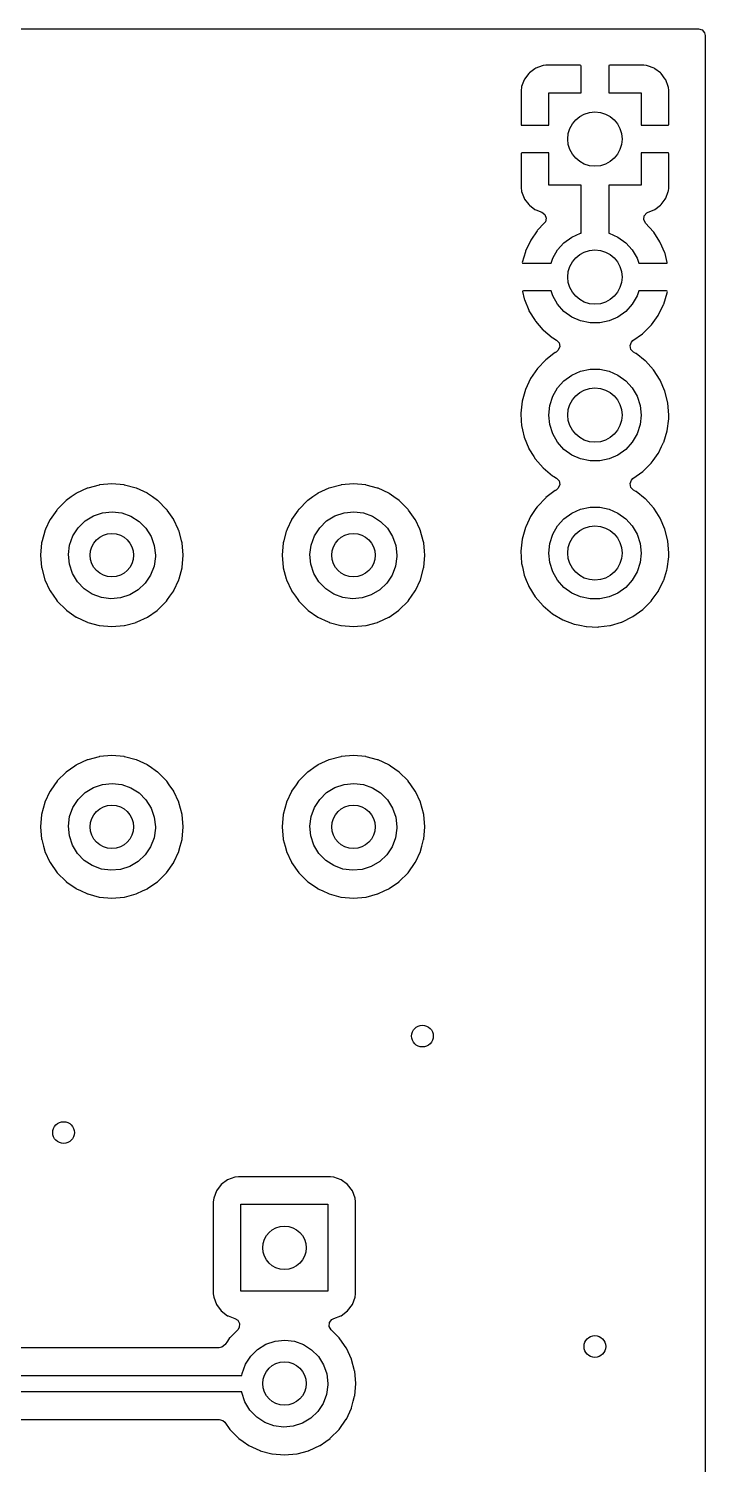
# Model space of a CAD drawing. Extents: x 120.5 to 177.9, y -124 to -74.2.
# Drawn here: x 165.47 to 177.93, y -100.59 to -74.17 of the extents above; entities that cross this region are included whole.
import ezdxf

# ---------------------------------------------------------------- set-up
doc = ezdxf.new("R2010")
doc.units = 0
doc.layers.add('BLACK', color=7, linetype='CONTINUOUS')

msp = doc.modelspace()

# ---------------------------------------------------------------- linework, layer by layer
at = {"layer": 'BLACK', "linetype": 'CONTINUOUS'}
for p, q in [((120.649, -74.1685), (177.8, -74.1685)), ((177.8, -74.1685), (177.869, -74.1885)), ((177.869, -74.1885), (177.915, -74.2422)), ((177.915, -74.2422), (177.927, -74.2945)), ((177.927, -74.2945), (177.927, -123.825)), ((174.677, -74.9943), (174.6, -75.0964)), ((174.689, -74.9817), (174.677, -74.9943)), ((174.791, -74.9052), (174.689, -74.9817)), ((174.807, -74.8967), (174.791, -74.9052)), ((174.927, -74.8515), (174.807, -74.8967)), ((174.943, -74.8479), (174.927, -74.8515)), ((174.994, -74.8424), (174.943, -74.8479)), ((175, -74.842), (174.994, -74.8424)), ((175.627, -74.842), (175, -74.842)), ((175.635, -74.8437), (175.627, -74.842)), ((175.637, -74.8449), (175.635, -74.8437)), ((175.641, -74.8601), (175.637, -74.8449)), ((175.641, -75.35), (175.641, -74.8601)), ((176.151, -74.8479), (176.149, -74.8555)), ((176.149, -74.8555), (176.149, -75.35)), ((176.152, -74.8465), (176.151, -74.8479)), ((176.167, -74.842), (176.152, -74.8465)), ((176.79, -74.842), (176.167, -74.842)), ((176.796, -74.8424), (176.79, -74.842)), ((176.847, -74.8479), (176.796, -74.8424)), ((176.863, -74.8515), (176.847, -74.8479)), ((176.983, -74.8967), (176.863, -74.8515)), ((176.999, -74.9052), (176.983, -74.8967)), ((177.101, -74.9817), (176.999, -74.9052)), ((177.113, -74.9943), (177.101, -74.9817)), ((177.19, -75.0964), (177.113, -74.9943)), ((174.543, -75.2476), (174.537, -75.2985)), ((174.537, -75.2985), (174.537, -75.3053)), ((174.537, -75.3053), (174.537, -75.9279)), ((174.547, -75.2324), (174.543, -75.2476)), ((174.592, -75.1119), (174.547, -75.2324)), ((174.6, -75.0964), (174.592, -75.1119)), ((177.198, -75.1119), (177.19, -75.0964)), ((177.243, -75.2324), (177.198, -75.1119)), ((177.247, -75.2476), (177.243, -75.2324)), ((177.253, -75.2985), (177.247, -75.2476)), ((177.253, -75.3053), (177.253, -75.2985)), ((177.253, -75.9325), (177.253, -75.3053)), ((175.045, -75.946), (175.045, -75.35)), ((175.045, -75.35), (175.641, -75.35)), ((176.149, -75.35), (176.745, -75.35)), ((176.745, -75.35), (176.745, -75.946)), ((174.537, -75.9279), (174.541, -75.9431)), ((174.541, -75.9431), (174.543, -75.9443)), ((174.543, -75.9443), (174.551, -75.946)), ((174.551, -75.946), (175.045, -75.946)), ((176.745, -75.946), (177.235, -75.946)), ((177.235, -75.946), (177.25, -75.9415)), ((177.25, -75.9415), (177.251, -75.9401)), ((177.251, -75.9401), (177.253, -75.9325)), ((174.539, -76.4599), (174.537, -76.4675)), ((174.537, -76.4675), (174.537, -77.0947)), ((174.54, -76.4585), (174.539, -76.4599)), ((174.555, -76.454), (174.54, -76.4585)), ((175.045, -76.454), (174.555, -76.454)), ((175.045, -77.05), (175.045, -76.454)), ((176.745, -76.454), (176.745, -77.05)), ((177.239, -76.454), (176.745, -76.454)), ((177.247, -76.4557), (177.239, -76.454)), ((177.249, -76.4569), (177.247, -76.4557)), ((177.253, -76.4721), (177.249, -76.4569)), ((177.253, -77.0947), (177.253, -76.4721)), ((174.537, -77.0947), (174.537, -77.1015)), ((174.537, -77.1015), (174.543, -77.1524)), ((174.543, -77.1524), (174.547, -77.1676)), ((175.641, -77.05), (175.045, -77.05)), ((175.641, -77.9298), (175.641, -77.05)), ((176.745, -77.05), (176.149, -77.05)), ((176.149, -77.05), (176.149, -77.9298)), ((177.243, -77.1676), (177.247, -77.1524)), ((177.247, -77.1524), (177.253, -77.1015)), ((177.253, -77.1015), (177.253, -77.0947)), ((174.547, -77.1676), (174.592, -77.2881)), ((174.592, -77.2881), (174.6, -77.3036)), ((174.6, -77.3036), (174.677, -77.4057)), ((174.677, -77.4057), (174.689, -77.4183)), ((174.689, -77.4183), (174.791, -77.4948)), ((176.999, -77.4948), (177.101, -77.4183)), ((177.101, -77.4183), (177.113, -77.4057)), ((177.113, -77.4057), (177.19, -77.3036)), ((177.19, -77.3036), (177.198, -77.2881)), ((177.198, -77.2881), (177.243, -77.1676)), ((174.791, -77.4948), (174.807, -77.5033)), ((174.807, -77.5033), (174.916, -77.5443)), ((174.916, -77.5443), (174.973, -77.587)), ((174.973, -77.587), (174.998, -77.6535)), ((174.998, -77.6535), (174.983, -77.7229)), ((176.796, -77.6824), (176.804, -77.6119)), ((176.827, -77.7463), (176.796, -77.6824)), ((176.804, -77.6119), (176.849, -77.5572)), ((176.849, -77.5572), (176.876, -77.5435)), ((176.876, -77.5435), (176.983, -77.5033)), ((176.983, -77.5033), (176.999, -77.4948)), ((174.833, -77.8867), (174.713, -78.0626)), ((174.84, -77.8787), (174.833, -77.8867)), ((174.963, -77.7494), (174.84, -77.8787)), ((174.983, -77.7229), (174.963, -77.7494)), ((175.47, -78.0039), (175.632, -77.9316)), ((175.632, -77.9316), (175.641, -77.9298)), ((176.149, -77.9298), (176.158, -77.9316)), ((176.158, -77.9316), (176.32, -78.0039)), ((176.971, -77.9048), (176.827, -77.7463)), ((176.977, -77.9129), (176.971, -77.9048)), ((177.093, -78.0917), (176.977, -77.9129)), ((174.708, -78.0716), (174.618, -78.2648)), ((174.713, -78.0626), (174.708, -78.0716)), ((175.207, -78.2404), (175.326, -78.1083)), ((175.326, -78.1083), (175.47, -78.0039)), ((176.32, -78.0039), (176.464, -78.1083)), ((176.464, -78.1083), (176.583, -78.2404)), ((177.098, -78.1008), (177.093, -78.0917)), ((177.183, -78.2961), (177.098, -78.1008)), ((174.615, -78.2745), (174.559, -78.4742)), ((174.559, -78.4742), (174.561, -78.4826)), ((174.618, -78.2648), (174.615, -78.2745)), ((175.089, -78.486), (175.118, -78.3943)), ((175.118, -78.3943), (175.207, -78.2404)), ((176.583, -78.2404), (176.672, -78.3943)), ((176.672, -78.3943), (176.701, -78.486)), ((177.186, -78.3059), (177.183, -78.2961)), ((177.228, -78.4729), (177.186, -78.3059)), ((177.227, -78.482), (177.228, -78.4729)), ((174.561, -78.4826), (174.573, -78.486)), ((174.573, -78.486), (175.089, -78.486)), ((176.701, -78.486), (177.213, -78.486)), ((177.213, -78.486), (177.227, -78.482)), ((174.565, -78.998), (174.563, -79.008)), ((174.563, -79.008), (174.594, -79.1424)), ((174.578, -78.994), (174.565, -78.998)), ((175.089, -78.994), (174.578, -78.994)), ((175.118, -79.0857), (175.089, -78.994)), ((176.701, -78.994), (176.672, -79.0857)), ((177.214, -78.994), (176.701, -78.994)), ((177.227, -78.9978), (177.214, -78.994)), ((177.229, -79.012), (177.227, -78.9978)), ((174.594, -79.1424), (174.597, -79.1523)), ((174.597, -79.1523), (174.677, -79.3496)), ((175.207, -79.2396), (175.118, -79.0857)), ((175.326, -79.3717), (175.207, -79.2396)), ((176.583, -79.2396), (176.464, -79.3717)), ((176.672, -79.0857), (176.583, -79.2396)), ((177.065, -79.4372), (177.16, -79.2463)), ((177.16, -79.2463), (177.163, -79.2367)), ((177.163, -79.2367), (177.225, -79.0329)), ((177.225, -79.0329), (177.228, -79.0228)), ((177.228, -79.0228), (177.229, -79.012)), ((174.677, -79.3496), (174.681, -79.3588)), ((174.681, -79.3588), (174.793, -79.5404)), ((175.47, -79.4761), (175.326, -79.3717)), ((175.632, -79.5484), (175.47, -79.4761)), ((176.32, -79.4761), (176.158, -79.5484)), ((176.464, -79.3717), (176.32, -79.4761)), ((176.936, -79.619), (177.06, -79.446)), ((177.06, -79.446), (177.065, -79.4372)), ((174.793, -79.5404), (174.799, -79.5487)), ((174.799, -79.5487), (174.938, -79.7097)), ((174.938, -79.7097), (174.946, -79.7169)), ((174.946, -79.7169), (175.109, -79.8529)), ((175.806, -79.5853), (175.632, -79.5484)), ((175.984, -79.5853), (175.806, -79.5853)), ((176.158, -79.5484), (175.984, -79.5853)), ((176.595, -79.9086), (176.77, -79.7838)), ((176.77, -79.7838), (176.778, -79.7771)), ((176.778, -79.7771), (176.929, -79.6268)), ((176.929, -79.6268), (176.936, -79.619)), ((175.109, -79.8529), (175.118, -79.8588)), ((175.118, -79.8588), (175.187, -79.8992)), ((175.187, -79.8992), (175.236, -79.9508)), ((175.249, -80.0206), (175.222, -80.0864)), ((175.236, -79.9508), (175.249, -80.0206)), ((176.543, -80.0017), (176.568, -79.9352)), ((176.558, -80.0711), (176.543, -80.0017)), ((176.568, -79.9352), (176.595, -79.9086)), ((174.99, -80.2606), (174.836, -80.4221)), ((175.14, -80.1478), (174.99, -80.2606)), ((175.164, -80.1296), (175.14, -80.1478)), ((175.169, -80.1265), (175.164, -80.1296)), ((175.164, -80.1296), (175.164, -80.1296)), ((175.182, -80.1198), (175.169, -80.1265)), ((175.222, -80.0864), (175.182, -80.1198)), ((176.608, -80.1215), (176.558, -80.0711)), ((176.649, -80.1446), (176.608, -80.1215)), ((176.653, -80.1478), (176.649, -80.1446)), ((176.821, -80.2798), (176.653, -80.1478)), ((176.653, -80.1478), (176.653, -80.1478)), ((176.821, -80.2799), (176.821, -80.2798)), ((176.825, -80.2831), (176.821, -80.2799)), ((176.975, -80.4483), (176.825, -80.2831)), ((174.836, -80.4221), (174.71, -80.6067)), ((175.326, -80.6483), (175.47, -80.5439)), ((175.47, -80.5439), (175.632, -80.4716)), ((175.632, -80.4716), (175.806, -80.4347)), ((175.806, -80.4347), (175.984, -80.4347)), ((175.984, -80.4347), (176.158, -80.4716)), ((176.158, -80.4716), (176.32, -80.5439)), ((176.32, -80.5439), (176.464, -80.6483)), ((177.096, -80.6358), (176.975, -80.4483)), ((174.616, -80.8093), (174.556, -81.0246)), ((174.71, -80.6067), (174.616, -80.8093)), ((175.118, -80.9343), (175.207, -80.7804)), ((175.207, -80.7804), (175.326, -80.6483)), ((176.464, -80.6483), (176.583, -80.7804)), ((176.583, -80.7804), (176.672, -80.9343)), ((177.185, -80.8407), (177.096, -80.6358)), ((177.24, -81.0574), (177.185, -80.8407)), ((174.556, -81.0246), (174.532, -81.2467)), ((175.045, -81.28), (175.064, -81.1033)), ((175.064, -81.1033), (175.118, -80.9343)), ((176.672, -80.9343), (176.726, -81.1033)), ((176.726, -81.1033), (176.745, -81.28)), ((177.258, -81.28), (177.24, -81.0574)), ((174.532, -81.2467), (174.533, -81.2518)), ((174.533, -81.2518), (174.533, -81.2519)), ((174.533, -81.2519), (174.54, -81.3841)), ((174.54, -81.3841), (174.545, -81.4697)), ((175.064, -81.4567), (175.045, -81.28)), ((176.745, -81.28), (176.726, -81.4567)), ((177.227, -81.5681), (177.257, -81.3466)), ((177.257, -81.3466), (177.258, -81.28)), ((174.545, -81.4697), (174.546, -81.4748)), ((174.546, -81.4748), (174.546, -81.4748)), ((174.546, -81.4748), (174.564, -81.5535)), ((174.564, -81.5535), (174.594, -81.6876)), ((175.118, -81.6257), (175.064, -81.4567)), ((175.207, -81.7796), (175.118, -81.6257)), ((176.672, -81.6257), (176.583, -81.7796)), ((176.726, -81.4567), (176.672, -81.6257)), ((177.162, -81.7818), (177.227, -81.5681)), ((174.594, -81.6876), (174.678, -81.8946)), ((174.678, -81.8946), (174.681, -81.899)), ((174.681, -81.899), (174.77, -82.0444)), ((175.326, -81.9117), (175.207, -81.7796)), ((175.47, -82.0161), (175.326, -81.9117)), ((176.464, -81.9117), (176.32, -82.0161)), ((176.583, -81.7796), (176.464, -81.9117)), ((177.063, -81.9821), (177.124, -81.8586)), ((177.124, -81.8586), (177.16, -81.7865)), ((177.16, -81.7865), (177.162, -81.7818)), ((177.16, -81.7865), (177.16, -81.7865)), ((174.77, -82.0444), (174.795, -82.0851)), ((174.795, -82.0851), (174.941, -82.2539)), ((175.632, -82.0884), (175.47, -82.0161)), ((175.806, -82.1253), (175.632, -82.0884)), ((175.984, -82.1253), (175.806, -82.1253)), ((176.158, -82.0884), (175.984, -82.1253)), ((176.32, -82.0161), (176.158, -82.0884)), ((176.909, -82.1873), (176.933, -82.1635)), ((176.933, -82.1635), (176.966, -82.1172)), ((176.966, -82.1172), (177.06, -81.9863)), ((177.06, -81.9863), (177.063, -81.9821)), ((174.941, -82.2539), (175.113, -82.3966)), ((175.113, -82.3966), (175.142, -82.4136)), ((175.142, -82.4136), (175.186, -82.4395)), ((175.186, -82.4395), (175.235, -82.4911)), ((176.596, -82.4489), (176.654, -82.4073)), ((176.654, -82.4073), (176.775, -82.3212)), ((176.775, -82.3212), (176.783, -82.3133)), ((176.783, -82.3133), (176.909, -82.1873)), ((166.551, -82.628), (166.353, -82.7202)), ((166.556, -82.6257), (166.551, -82.628)), ((166.551, -82.628), (166.551, -82.628)), ((166.561, -82.6243), (166.556, -82.6257)), ((166.772, -82.5679), (166.561, -82.6243)), ((166.561, -82.6243), (166.561, -82.6243)), ((166.777, -82.5665), (166.772, -82.5679)), ((166.772, -82.5679), (166.772, -82.5679)), ((167.005, -82.5465), (166.777, -82.5665)), ((167.233, -82.5665), (167.005, -82.5465)), ((167.238, -82.5679), (167.233, -82.5665)), ((167.449, -82.6243), (167.238, -82.5679)), ((167.238, -82.5679), (167.238, -82.5679)), ((167.454, -82.6257), (167.449, -82.6243)), ((167.449, -82.6243), (167.449, -82.6243)), ((167.459, -82.628), (167.454, -82.6257)), ((167.657, -82.7202), (167.459, -82.628)), ((167.459, -82.628), (167.459, -82.628)), ((170.996, -82.628), (170.798, -82.7202)), ((171.001, -82.6257), (170.996, -82.628)), ((170.996, -82.628), (170.996, -82.628)), ((171.006, -82.6243), (171.001, -82.6257)), ((171.217, -82.5679), (171.006, -82.6243)), ((171.006, -82.6243), (171.006, -82.6243)), ((171.222, -82.5665), (171.217, -82.5679)), ((171.217, -82.5679), (171.217, -82.5679)), ((171.45, -82.5465), (171.222, -82.5665)), ((171.678, -82.5665), (171.45, -82.5465)), ((171.683, -82.5679), (171.678, -82.5665)), ((171.894, -82.6243), (171.683, -82.5679)), ((171.683, -82.5679), (171.683, -82.5679)), ((171.899, -82.6257), (171.894, -82.6243)), ((171.894, -82.6243), (171.894, -82.6243)), ((171.904, -82.628), (171.899, -82.6257)), ((172.102, -82.7202), (171.904, -82.628)), ((171.904, -82.628), (171.904, -82.628)), ((175.164, -82.6696), (174.994, -82.7975)), ((175.169, -82.6665), (175.164, -82.6696)), ((175.164, -82.6696), (175.164, -82.6696)), ((175.181, -82.66), (175.169, -82.6665)), ((175.222, -82.6267), (175.181, -82.66)), ((175.248, -82.5609), (175.222, -82.6267)), ((175.235, -82.4911), (175.248, -82.5609)), ((176.543, -82.5419), (176.568, -82.4755)), ((176.558, -82.6114), (176.543, -82.5419)), ((176.608, -82.6618), (176.558, -82.6114)), ((176.568, -82.4755), (176.596, -82.4489)), ((176.649, -82.6846), (176.608, -82.6618)), ((176.653, -82.6878), (176.649, -82.6846)), ((176.821, -82.8198), (176.653, -82.6878)), ((176.653, -82.6878), (176.653, -82.6878)), ((166.161, -82.8538), (165.999, -83.0157)), ((166.165, -82.8506), (166.161, -82.8538)), ((166.258, -82.7859), (166.165, -82.8506)), ((166.165, -82.8506), (166.165, -82.8506)), ((166.348, -82.7225), (166.258, -82.7859)), ((166.353, -82.7202), (166.348, -82.7225)), ((166.353, -82.7202), (166.353, -82.7202)), ((167.662, -82.7225), (167.657, -82.7202)), ((167.657, -82.7202), (167.657, -82.7202)), ((167.752, -82.7859), (167.662, -82.7225)), ((167.845, -82.8506), (167.752, -82.7859)), ((167.849, -82.8538), (167.845, -82.8506)), ((167.845, -82.8506), (167.845, -82.8506)), ((168.011, -83.0157), (167.849, -82.8538)), ((170.606, -82.8538), (170.444, -83.0157)), ((170.61, -82.8506), (170.606, -82.8538)), ((170.703, -82.7859), (170.61, -82.8506)), ((170.61, -82.8506), (170.61, -82.8506)), ((170.793, -82.7225), (170.703, -82.7859)), ((170.798, -82.7202), (170.793, -82.7225)), ((170.798, -82.7202), (170.798, -82.7202)), ((172.107, -82.7225), (172.102, -82.7202)), ((172.102, -82.7202), (172.102, -82.7202)), ((172.197, -82.7859), (172.107, -82.7225)), ((172.29, -82.8506), (172.197, -82.7859)), ((172.294, -82.8538), (172.29, -82.8506)), ((172.29, -82.8506), (172.29, -82.8506)), ((172.456, -83.0157), (172.294, -82.8538)), ((174.833, -82.9664), (174.808, -83.0028)), ((174.836, -82.9621), (174.833, -82.9664)), ((174.833, -82.9664), (174.833, -82.9664)), ((174.99, -82.8006), (174.836, -82.9621)), ((174.994, -82.7975), (174.99, -82.8006)), ((176.821, -82.8199), (176.821, -82.8198)), ((176.825, -82.8231), (176.821, -82.8199)), ((176.975, -82.9883), (176.825, -82.8231)), ((165.865, -83.2082), (165.785, -83.3807)), ((165.867, -83.2033), (165.865, -83.2082)), ((165.865, -83.2082), (165.865, -83.2082)), ((165.989, -83.0291), (165.867, -83.2033)), ((165.996, -83.0202), (165.989, -83.0291)), ((165.999, -83.0157), (165.996, -83.0202)), ((165.996, -83.0202), (165.996, -83.0202)), ((166.385, -83.3544), (166.512, -83.2296)), ((166.512, -83.2296), (166.664, -83.1361)), ((166.664, -83.1361), (166.833, -83.0787)), ((166.833, -83.0787), (167.011, -83.06)), ((167.011, -83.06), (167.188, -83.0811)), ((167.188, -83.0811), (167.356, -83.141)), ((167.356, -83.141), (167.506, -83.2365)), ((167.506, -83.2365), (167.632, -83.3631)), ((168.014, -83.0202), (168.011, -83.0157)), ((168.021, -83.0291), (168.014, -83.0202)), ((168.014, -83.0202), (168.014, -83.0202)), ((168.143, -83.2033), (168.021, -83.0291)), ((168.145, -83.2082), (168.143, -83.2033)), ((168.225, -83.3807), (168.145, -83.2082)), ((168.145, -83.2082), (168.145, -83.2082)), ((170.31, -83.2082), (170.23, -83.3807)), ((170.312, -83.2033), (170.31, -83.2082)), ((170.31, -83.2082), (170.31, -83.2082)), ((170.434, -83.0291), (170.312, -83.2033)), ((170.441, -83.0202), (170.434, -83.0291)), ((170.444, -83.0157), (170.441, -83.0202)), ((170.441, -83.0202), (170.441, -83.0202)), ((170.83, -83.3544), (170.957, -83.2296)), ((170.957, -83.2296), (171.109, -83.1361)), ((171.109, -83.1361), (171.278, -83.0787)), ((171.278, -83.0787), (171.456, -83.06)), ((171.456, -83.06), (171.633, -83.0811)), ((171.633, -83.0811), (171.801, -83.141)), ((171.801, -83.141), (171.951, -83.2365)), ((171.951, -83.2365), (172.077, -83.3631)), ((172.459, -83.0202), (172.456, -83.0157)), ((172.466, -83.0291), (172.459, -83.0202)), ((172.459, -83.0202), (172.459, -83.0202)), ((172.588, -83.2033), (172.466, -83.0291)), ((172.59, -83.2082), (172.588, -83.2033)), ((172.67, -83.3807), (172.59, -83.2082)), ((172.59, -83.2082), (172.59, -83.2082)), ((174.683, -83.2033), (174.621, -83.3372)), ((174.71, -83.1467), (174.683, -83.2033)), ((174.808, -83.0028), (174.71, -83.1467)), ((175.207, -83.3204), (175.326, -83.1883)), ((175.326, -83.1883), (175.47, -83.0839)), ((175.47, -83.0839), (175.632, -83.0116)), ((175.632, -83.0116), (175.806, -82.9747)), ((175.806, -82.9747), (175.984, -82.9747)), ((175.984, -82.9747), (176.158, -83.0116)), ((176.158, -83.0116), (176.32, -83.0839)), ((176.32, -83.0839), (176.464, -83.1883)), ((176.464, -83.1883), (176.583, -83.3204)), ((176.978, -82.9926), (176.975, -82.9883)), ((177.036, -83.082), (176.978, -82.9926)), ((176.978, -82.9926), (176.978, -82.9926)), ((177.096, -83.1758), (177.036, -83.082)), ((177.185, -83.3807), (177.096, -83.1758)), ((165.769, -83.4161), (165.722, -83.5923)), ((165.771, -83.4108), (165.769, -83.4161)), ((165.769, -83.4161), (165.769, -83.4161)), ((165.785, -83.3807), (165.771, -83.4108)), ((166.288, -83.5043), (166.385, -83.3544)), ((167.632, -83.3631), (167.726, -83.5143)), ((168.239, -83.4108), (168.225, -83.3807)), ((168.241, -83.4161), (168.239, -83.4108)), ((168.288, -83.5923), (168.241, -83.4161)), ((168.241, -83.4161), (168.241, -83.4161)), ((170.214, -83.4161), (170.167, -83.5923)), ((170.216, -83.4108), (170.214, -83.4161)), ((170.214, -83.4161), (170.214, -83.4161)), ((170.23, -83.3807), (170.216, -83.4108)), ((170.733, -83.5043), (170.83, -83.3544)), ((172.077, -83.3631), (172.171, -83.5143)), ((172.684, -83.4108), (172.67, -83.3807)), ((172.686, -83.4161), (172.684, -83.4108)), ((172.733, -83.5923), (172.686, -83.4161)), ((172.686, -83.4161), (172.686, -83.4161)), ((174.616, -83.3493), (174.556, -83.5646)), ((174.621, -83.3372), (174.616, -83.3493)), ((175.064, -83.6433), (175.118, -83.4743)), ((175.118, -83.4743), (175.207, -83.3204)), ((176.583, -83.3204), (176.672, -83.4743)), ((176.672, -83.4743), (176.726, -83.6433)), ((177.24, -83.5974), (177.185, -83.3807)), ((165.711, -83.6319), (165.692, -83.86)), ((165.722, -83.5923), (165.711, -83.6319)), ((166.205, -83.8488), (166.227, -83.6719)), ((166.227, -83.6719), (166.288, -83.5043)), ((167.726, -83.5143), (167.785, -83.6828)), ((167.785, -83.6828), (167.805, -83.86)), ((168.299, -83.6319), (168.288, -83.5923)), ((168.318, -83.86), (168.299, -83.6319)), ((170.156, -83.6319), (170.137, -83.86)), ((170.167, -83.5923), (170.156, -83.6319)), ((170.65, -83.8488), (170.672, -83.6719)), ((170.672, -83.6719), (170.733, -83.5043)), ((172.171, -83.5143), (172.23, -83.6828)), ((172.23, -83.6828), (172.25, -83.86)), ((172.744, -83.6319), (172.733, -83.5923)), ((172.757, -83.7867), (172.744, -83.6319)), ((174.556, -83.5646), (174.532, -83.7867)), ((175.045, -83.82), (175.064, -83.6433)), ((176.726, -83.6433), (176.745, -83.82)), ((177.258, -83.82), (177.24, -83.5974)), ((165.692, -83.86), (165.711, -84.0881)), ((166.222, -84.0263), (166.205, -83.8488)), ((166.279, -84.1956), (166.222, -84.0263)), ((167.805, -83.8823), (167.78, -84.059)), ((167.805, -83.86), (167.805, -83.8823)), ((168.299, -84.0881), (168.318, -83.86)), ((170.137, -83.86), (170.156, -84.0881)), ((170.667, -84.0263), (170.65, -83.8488)), ((170.724, -84.1956), (170.667, -84.0263)), ((172.25, -83.8823), (172.225, -84.059)), ((172.25, -83.86), (172.25, -83.8823)), ((172.744, -84.0881), (172.763, -83.86)), ((172.763, -83.86), (172.757, -83.7867)), ((174.532, -83.7867), (174.533, -83.7918)), ((174.533, -83.7918), (174.533, -83.7919)), ((174.533, -83.7919), (174.538, -83.8866)), ((174.538, -83.8866), (174.545, -84.0097)), ((174.545, -84.0097), (174.546, -84.0148)), ((174.546, -84.0148), (174.546, -84.0148)), ((174.546, -84.0148), (174.56, -84.0759)), ((175.064, -83.9967), (175.045, -83.82)), ((175.118, -84.1657), (175.064, -83.9967)), ((176.726, -83.9967), (176.672, -84.1657)), ((176.745, -83.82), (176.726, -83.9967)), ((177.227, -84.1081), (177.257, -83.8866)), ((177.257, -83.86), (177.258, -83.8234)), ((177.257, -83.8866), (177.257, -83.86)), ((177.258, -83.8234), (177.258, -83.82)), ((177.258, -83.8234), (177.258, -83.8234)), ((165.711, -84.0881), (165.713, -84.0934)), ((165.713, -84.0934), (165.713, -84.0934)), ((165.713, -84.0934), (165.766, -84.2929)), ((165.766, -84.2929), (165.771, -84.3092)), ((166.371, -84.3481), (166.279, -84.1956)), ((167.717, -84.2257), (167.618, -84.3742)), ((167.78, -84.059), (167.717, -84.2257)), ((168.239, -84.3092), (168.244, -84.2929)), ((168.244, -84.2929), (168.297, -84.0934)), ((168.297, -84.0934), (168.299, -84.0881)), ((168.297, -84.0934), (168.297, -84.0934)), ((170.156, -84.0881), (170.158, -84.0934)), ((170.158, -84.0934), (170.158, -84.0934)), ((170.158, -84.0934), (170.211, -84.2929)), ((170.211, -84.2929), (170.216, -84.3092)), ((170.816, -84.3481), (170.724, -84.1956)), ((172.162, -84.2257), (172.063, -84.3742)), ((172.225, -84.059), (172.162, -84.2257)), ((172.684, -84.3092), (172.689, -84.2929)), ((172.689, -84.2929), (172.742, -84.0934)), ((172.742, -84.0934), (172.744, -84.0881)), ((172.742, -84.0934), (172.742, -84.0934)), ((174.56, -84.0759), (174.594, -84.2276)), ((174.594, -84.2276), (174.632, -84.3218)), ((175.207, -84.3196), (175.118, -84.1657)), ((176.672, -84.1657), (176.583, -84.3196)), ((177.162, -84.3218), (177.22, -84.1333)), ((177.22, -84.1333), (177.226, -84.113)), ((177.226, -84.113), (177.227, -84.1081)), ((177.226, -84.113), (177.226, -84.113)), ((165.771, -84.3092), (165.773, -84.3142)), ((165.773, -84.3142), (165.773, -84.3142)), ((165.773, -84.3142), (165.865, -84.5118)), ((165.865, -84.5118), (165.865, -84.5118)), ((165.865, -84.5118), (165.867, -84.5167)), ((165.867, -84.5167), (165.937, -84.616)), ((166.495, -84.4764), (166.371, -84.3481)), ((166.644, -84.5741), (166.495, -84.4764)), ((167.489, -84.4972), (167.335, -84.5885)), ((167.618, -84.3742), (167.489, -84.4972)), ((168.073, -84.616), (168.143, -84.5167)), ((168.143, -84.5167), (168.145, -84.5118)), ((168.145, -84.5118), (168.237, -84.3142)), ((168.145, -84.5118), (168.145, -84.5118)), ((168.237, -84.3142), (168.239, -84.3092)), ((168.237, -84.3142), (168.237, -84.3142)), ((170.216, -84.3092), (170.218, -84.3142)), ((170.218, -84.3142), (170.218, -84.3142)), ((170.218, -84.3142), (170.31, -84.5118)), ((170.31, -84.5118), (170.31, -84.5118)), ((170.31, -84.5118), (170.312, -84.5167)), ((170.312, -84.5167), (170.382, -84.616)), ((170.94, -84.4764), (170.816, -84.3481)), ((171.089, -84.5741), (170.94, -84.4764)), ((171.934, -84.4972), (171.78, -84.5885)), ((172.063, -84.3742), (171.934, -84.4972)), ((172.518, -84.616), (172.588, -84.5167)), ((172.588, -84.5167), (172.59, -84.5118)), ((172.59, -84.5118), (172.682, -84.3142)), ((172.59, -84.5118), (172.59, -84.5118)), ((172.682, -84.3142), (172.684, -84.3092)), ((172.682, -84.3142), (172.682, -84.3142)), ((174.632, -84.3218), (174.672, -84.4182)), ((174.672, -84.4182), (174.678, -84.4346)), ((174.678, -84.4346), (174.795, -84.6251)), ((175.326, -84.4517), (175.207, -84.3196)), ((175.47, -84.5561), (175.326, -84.4517)), ((175.632, -84.6284), (175.47, -84.5561)), ((176.32, -84.5561), (176.158, -84.6284)), ((176.464, -84.4517), (176.32, -84.5561)), ((176.583, -84.3196), (176.464, -84.4517)), ((176.952, -84.6771), (177.06, -84.5263)), ((177.06, -84.5263), (177.063, -84.5221)), ((177.063, -84.5221), (177.066, -84.5167)), ((177.066, -84.5167), (177.16, -84.3265)), ((177.16, -84.3265), (177.162, -84.3218)), ((177.16, -84.3265), (177.16, -84.3265)), ((165.937, -84.616), (165.98, -84.6771)), ((165.98, -84.6771), (165.999, -84.7043)), ((165.999, -84.7043), (166.161, -84.8662)), ((166.811, -84.6362), (166.644, -84.5741)), ((166.988, -84.6598), (166.811, -84.6362)), ((167.166, -84.6437), (166.988, -84.6598)), ((167.335, -84.5885), (167.166, -84.6437)), ((167.849, -84.8662), (168.011, -84.7043)), ((168.011, -84.7043), (168.03, -84.6771)), ((168.03, -84.6771), (168.073, -84.616)), ((170.382, -84.616), (170.425, -84.6771)), ((170.425, -84.6771), (170.444, -84.7043)), ((170.444, -84.7043), (170.606, -84.8662)), ((171.256, -84.6362), (171.089, -84.5741)), ((171.433, -84.6598), (171.256, -84.6362)), ((171.611, -84.6437), (171.433, -84.6598)), ((171.78, -84.5885), (171.611, -84.6437)), ((172.294, -84.8662), (172.456, -84.7043)), ((172.456, -84.7043), (172.475, -84.6771)), ((172.475, -84.6771), (172.518, -84.616)), ((174.795, -84.6251), (174.941, -84.7939)), ((174.941, -84.7939), (175.113, -84.9366)), ((175.806, -84.6653), (175.632, -84.6284)), ((175.984, -84.6653), (175.806, -84.6653)), ((176.158, -84.6284), (175.984, -84.6653)), ((176.792, -84.8442), (176.856, -84.7801)), ((176.856, -84.7801), (176.933, -84.7035)), ((176.933, -84.7035), (176.952, -84.6771)), ((166.161, -84.8662), (166.165, -84.8694)), ((166.165, -84.8694), (166.165, -84.8694)), ((166.165, -84.8694), (166.175, -84.8759)), ((166.175, -84.8759), (166.348, -84.9975)), ((166.348, -84.9975), (166.353, -84.9998)), ((166.353, -84.9998), (166.353, -84.9998)), ((166.353, -84.9998), (166.54, -85.0869)), ((167.47, -85.0869), (167.657, -84.9998)), ((167.657, -84.9998), (167.662, -84.9975)), ((167.657, -84.9998), (167.657, -84.9998)), ((167.662, -84.9975), (167.835, -84.8759)), ((167.835, -84.8759), (167.845, -84.8694)), ((167.845, -84.8694), (167.849, -84.8662)), ((167.845, -84.8694), (167.845, -84.8694)), ((170.606, -84.8662), (170.61, -84.8694)), ((170.61, -84.8694), (170.61, -84.8694)), ((170.61, -84.8694), (170.62, -84.8759)), ((170.62, -84.8759), (170.793, -84.9975)), ((170.793, -84.9975), (170.798, -84.9998)), ((170.798, -84.9998), (170.798, -84.9998)), ((170.798, -84.9998), (170.985, -85.0869)), ((171.915, -85.0869), (172.102, -84.9998)), ((172.102, -84.9998), (172.107, -84.9975)), ((172.102, -84.9998), (172.102, -84.9998)), ((172.107, -84.9975), (172.28, -84.8759)), ((172.28, -84.8759), (172.29, -84.8694)), ((172.29, -84.8694), (172.294, -84.8662)), ((172.29, -84.8694), (172.29, -84.8694)), ((175.113, -84.9366), (175.306, -85.0493)), ((175.306, -85.0493), (175.515, -85.129)), ((176.392, -85.0892), (176.593, -84.9909)), ((176.593, -84.9909), (176.775, -84.8612)), ((176.775, -84.8612), (176.792, -84.8442)), ((166.54, -85.0869), (166.556, -85.0943)), ((166.556, -85.0943), (166.561, -85.0957)), ((166.561, -85.0957), (166.561, -85.0957)), ((166.561, -85.0957), (166.772, -85.1521)), ((166.772, -85.1521), (166.772, -85.1521)), ((166.772, -85.1521), (166.777, -85.1535)), ((166.777, -85.1535), (167.005, -85.1735)), ((167.005, -85.1735), (167.233, -85.1535)), ((167.233, -85.1535), (167.238, -85.1521)), ((167.238, -85.1521), (167.449, -85.0957)), ((167.238, -85.1521), (167.238, -85.1521)), ((167.449, -85.0957), (167.454, -85.0943)), ((167.449, -85.0957), (167.449, -85.0957)), ((167.454, -85.0943), (167.47, -85.0869)), ((170.985, -85.0869), (171.001, -85.0943)), ((171.001, -85.0943), (171.006, -85.0957)), ((171.006, -85.0957), (171.006, -85.0957)), ((171.006, -85.0957), (171.217, -85.1521)), ((171.217, -85.1521), (171.217, -85.1521)), ((171.217, -85.1521), (171.222, -85.1535)), ((171.222, -85.1535), (171.45, -85.1735)), ((171.45, -85.1735), (171.678, -85.1535)), ((171.678, -85.1535), (171.683, -85.1521)), ((171.683, -85.1521), (171.894, -85.0957)), ((171.683, -85.1521), (171.683, -85.1521)), ((171.894, -85.0957), (171.899, -85.0943)), ((171.894, -85.0957), (171.894, -85.0957)), ((171.899, -85.0943), (171.915, -85.0869)), ((175.515, -85.129), (175.52, -85.1301)), ((175.52, -85.1301), (175.52, -85.1301)), ((175.52, -85.1301), (175.615, -85.1494)), ((175.615, -85.1494), (175.734, -85.1736)), ((175.734, -85.1736), (175.739, -85.1738)), ((175.739, -85.1738), (175.739, -85.1738)), ((175.739, -85.1738), (175.952, -85.1816)), ((175.952, -85.1816), (175.952, -85.1816)), ((175.952, -85.1816), (175.957, -85.1818)), ((175.957, -85.1818), (175.962, -85.1811)), ((175.962, -85.1811), (176.173, -85.154)), ((175.962, -85.1811), (175.962, -85.1811)), ((176.173, -85.154), (176.178, -85.1534)), ((176.173, -85.154), (176.173, -85.154)), ((176.178, -85.1534), (176.183, -85.1519)), ((176.183, -85.1519), (176.387, -85.0907)), ((176.387, -85.0907), (176.392, -85.0892)), ((176.387, -85.0907), (176.387, -85.0907)), ((166.348, -87.7225), (166.32, -87.7424)), ((166.353, -87.7202), (166.348, -87.7225)), ((166.551, -87.628), (166.353, -87.7202)), ((166.353, -87.7202), (166.353, -87.7202)), ((166.556, -87.6257), (166.551, -87.628)), ((166.551, -87.628), (166.551, -87.628)), ((166.561, -87.6243), (166.556, -87.6257)), ((166.772, -87.5679), (166.561, -87.6243)), ((166.561, -87.6243), (166.561, -87.6243)), ((166.777, -87.5665), (166.772, -87.5679)), ((166.772, -87.5679), (166.772, -87.5679)), ((167.005, -87.5465), (166.777, -87.5665)), ((167.233, -87.5665), (167.005, -87.5465)), ((167.238, -87.5679), (167.233, -87.5665)), ((167.449, -87.6243), (167.238, -87.5679)), ((167.238, -87.5679), (167.238, -87.5679)), ((167.454, -87.6257), (167.449, -87.6243)), ((167.449, -87.6243), (167.449, -87.6243)), ((167.459, -87.628), (167.454, -87.6257)), ((167.657, -87.7202), (167.459, -87.628)), ((167.459, -87.628), (167.459, -87.628)), ((167.662, -87.7225), (167.657, -87.7202)), ((167.657, -87.7202), (167.657, -87.7202)), ((167.69, -87.7424), (167.662, -87.7225)), ((170.793, -87.7225), (170.765, -87.7424)), ((170.798, -87.7202), (170.793, -87.7225)), ((170.996, -87.628), (170.798, -87.7202)), ((170.798, -87.7202), (170.798, -87.7202)), ((171.001, -87.6257), (170.996, -87.628)), ((170.996, -87.628), (170.996, -87.628)), ((171.006, -87.6243), (171.001, -87.6257)), ((171.217, -87.5679), (171.006, -87.6243)), ((171.006, -87.6243), (171.006, -87.6243)), ((171.222, -87.5665), (171.217, -87.5679)), ((171.217, -87.5679), (171.217, -87.5679)), ((171.45, -87.5465), (171.222, -87.5665)), ((171.678, -87.5665), (171.45, -87.5465)), ((171.683, -87.5679), (171.678, -87.5665)), ((171.894, -87.6243), (171.683, -87.5679)), ((171.683, -87.5679), (171.683, -87.5679)), ((171.899, -87.6257), (171.894, -87.6243)), ((171.894, -87.6243), (171.894, -87.6243)), ((171.904, -87.628), (171.899, -87.6257)), ((172.102, -87.7202), (171.904, -87.628)), ((171.904, -87.628), (171.904, -87.628)), ((172.107, -87.7225), (172.102, -87.7202)), ((172.102, -87.7202), (172.102, -87.7202)), ((172.135, -87.7424), (172.107, -87.7225)), ((166.161, -87.8538), (165.999, -88.0157)), ((166.165, -87.8506), (166.161, -87.8538)), ((166.32, -87.7424), (166.165, -87.8506)), ((166.165, -87.8506), (166.165, -87.8506)), ((167.845, -87.8506), (167.69, -87.7424)), ((167.849, -87.8538), (167.845, -87.8506)), ((167.845, -87.8506), (167.845, -87.8506)), ((168.011, -88.0157), (167.849, -87.8538)), ((170.606, -87.8538), (170.444, -88.0157)), ((170.61, -87.8506), (170.606, -87.8538)), ((170.765, -87.7424), (170.61, -87.8506)), ((170.61, -87.8506), (170.61, -87.8506)), ((172.29, -87.8506), (172.135, -87.7424)), ((172.294, -87.8538), (172.29, -87.8506)), ((172.29, -87.8506), (172.29, -87.8506)), ((172.456, -88.0157), (172.294, -87.8538)), ((165.865, -88.2082), (165.773, -88.4058)), ((165.867, -88.2033), (165.865, -88.2082)), ((165.865, -88.2082), (165.865, -88.2082)), ((165.95, -88.0852), (165.867, -88.2033)), ((165.996, -88.0202), (165.95, -88.0852)), ((165.999, -88.0157), (165.996, -88.0202)), ((165.996, -88.0202), (165.996, -88.0202)), ((166.385, -88.3544), (166.512, -88.2296)), ((166.512, -88.2296), (166.664, -88.1361)), ((166.664, -88.1361), (166.833, -88.0787)), ((166.833, -88.0787), (167.011, -88.06)), ((167.011, -88.06), (167.188, -88.0811)), ((167.188, -88.0811), (167.356, -88.141)), ((167.356, -88.141), (167.506, -88.2365)), ((167.506, -88.2365), (167.632, -88.3631)), ((168.014, -88.0202), (168.011, -88.0157)), ((168.06, -88.0852), (168.014, -88.0202)), ((168.014, -88.0202), (168.014, -88.0202)), ((168.143, -88.2033), (168.06, -88.0852)), ((168.145, -88.2082), (168.143, -88.2033)), ((168.237, -88.4058), (168.145, -88.2082)), ((168.145, -88.2082), (168.145, -88.2082)), ((170.31, -88.2082), (170.218, -88.4058)), ((170.312, -88.2033), (170.31, -88.2082)), ((170.31, -88.2082), (170.31, -88.2082)), ((170.395, -88.0852), (170.312, -88.2033)), ((170.441, -88.0202), (170.395, -88.0852)), ((170.444, -88.0157), (170.441, -88.0202)), ((170.441, -88.0202), (170.441, -88.0202)), ((170.83, -88.3544), (170.957, -88.2296)), ((170.957, -88.2296), (171.109, -88.1361)), ((171.109, -88.1361), (171.278, -88.0787)), ((171.278, -88.0787), (171.456, -88.06)), ((171.456, -88.06), (171.633, -88.0811)), ((171.633, -88.0811), (171.801, -88.141)), ((171.801, -88.141), (171.951, -88.2365)), ((171.951, -88.2365), (172.077, -88.3631)), ((172.459, -88.0202), (172.456, -88.0157)), ((172.505, -88.0852), (172.459, -88.0202)), ((172.459, -88.0202), (172.459, -88.0202)), ((172.588, -88.2033), (172.505, -88.0852)), ((172.59, -88.2082), (172.588, -88.2033)), ((172.682, -88.4058), (172.59, -88.2082)), ((172.59, -88.2082), (172.59, -88.2082)), ((165.771, -88.4108), (165.711, -88.6319)), ((165.773, -88.4058), (165.771, -88.4108)), ((166.227, -88.6719), (166.288, -88.5043)), ((166.288, -88.5043), (166.385, -88.3544)), ((167.632, -88.3631), (167.726, -88.5143)), ((167.726, -88.5143), (167.785, -88.6828)), ((168.239, -88.4108), (168.237, -88.4058)), ((168.299, -88.6319), (168.239, -88.4108)), ((170.216, -88.4108), (170.156, -88.6319)), ((170.218, -88.4058), (170.216, -88.4108)), ((170.672, -88.6719), (170.733, -88.5043)), ((170.733, -88.5043), (170.83, -88.3544)), ((172.077, -88.3631), (172.171, -88.5143)), ((172.171, -88.5143), (172.23, -88.6828)), ((172.684, -88.4108), (172.682, -88.4058)), ((172.744, -88.6319), (172.684, -88.4108)), ((165.711, -88.6319), (165.692, -88.86)), ((166.205, -88.8488), (166.227, -88.6719)), ((167.785, -88.6828), (167.805, -88.86)), ((168.318, -88.86), (168.299, -88.6319)), ((170.156, -88.6319), (170.137, -88.86)), ((170.65, -88.8488), (170.672, -88.6719)), ((172.23, -88.6828), (172.25, -88.86)), ((172.763, -88.86), (172.744, -88.6319)), ((165.692, -88.86), (165.711, -89.0881)), ((166.222, -89.0263), (166.205, -88.8488)), ((166.279, -89.1956), (166.222, -89.0263)), ((167.805, -88.8823), (167.78, -89.059)), ((167.805, -88.86), (167.805, -88.8823)), ((168.299, -89.0881), (168.318, -88.86)), ((170.137, -88.86), (170.156, -89.0881)), ((170.667, -89.0263), (170.65, -88.8488)), ((170.724, -89.1956), (170.667, -89.0263)), ((172.25, -88.8823), (172.225, -89.059)), ((172.25, -88.86), (172.25, -88.8823)), ((172.744, -89.0881), (172.763, -88.86)), ((165.711, -89.0881), (165.713, -89.0934)), ((165.713, -89.0934), (165.713, -89.0934)), ((165.713, -89.0934), (165.746, -89.2181)), ((165.746, -89.2181), (165.771, -89.3092)), ((165.771, -89.3092), (165.773, -89.3142)), ((165.773, -89.3142), (165.773, -89.3142)), ((165.773, -89.3142), (165.865, -89.5118)), ((166.371, -89.3481), (166.279, -89.1956)), ((167.717, -89.2257), (167.618, -89.3742)), ((167.78, -89.059), (167.717, -89.2257)), ((168.145, -89.5118), (168.237, -89.3142)), ((168.237, -89.3142), (168.239, -89.3092)), ((168.237, -89.3142), (168.237, -89.3142)), ((168.239, -89.3092), (168.264, -89.2181)), ((168.264, -89.2181), (168.297, -89.0934)), ((168.297, -89.0934), (168.299, -89.0881)), ((168.297, -89.0934), (168.297, -89.0934)), ((170.156, -89.0881), (170.158, -89.0934)), ((170.158, -89.0934), (170.158, -89.0934)), ((170.158, -89.0934), (170.191, -89.2181)), ((170.191, -89.2181), (170.216, -89.3092)), ((170.216, -89.3092), (170.218, -89.3142)), ((170.218, -89.3142), (170.218, -89.3142)), ((170.218, -89.3142), (170.31, -89.5118)), ((170.816, -89.3481), (170.724, -89.1956)), ((172.162, -89.2257), (172.063, -89.3742)), ((172.225, -89.059), (172.162, -89.2257)), ((172.59, -89.5118), (172.682, -89.3142)), ((172.682, -89.3142), (172.684, -89.3092)), ((172.682, -89.3142), (172.682, -89.3142)), ((172.684, -89.3092), (172.709, -89.2181)), ((172.709, -89.2181), (172.742, -89.0934)), ((172.742, -89.0934), (172.744, -89.0881)), ((172.742, -89.0934), (172.742, -89.0934)), ((165.865, -89.5118), (165.865, -89.5118)), ((165.865, -89.5118), (165.867, -89.5167)), ((165.867, -89.5167), (165.999, -89.7043)), ((166.495, -89.4764), (166.371, -89.3481)), ((166.644, -89.5741), (166.495, -89.4764)), ((166.811, -89.6362), (166.644, -89.5741)), ((167.489, -89.4972), (167.335, -89.5885)), ((167.618, -89.3742), (167.489, -89.4972)), ((168.011, -89.7043), (168.143, -89.5167)), ((168.143, -89.5167), (168.145, -89.5118)), ((168.145, -89.5118), (168.145, -89.5118)), ((170.31, -89.5118), (170.31, -89.5118)), ((170.31, -89.5118), (170.312, -89.5167)), ((170.312, -89.5167), (170.444, -89.7043)), ((170.94, -89.4764), (170.816, -89.3481)), ((171.089, -89.5741), (170.94, -89.4764)), ((171.256, -89.6362), (171.089, -89.5741)), ((171.934, -89.4972), (171.78, -89.5885)), ((172.063, -89.3742), (171.934, -89.4972)), ((172.456, -89.7043), (172.588, -89.5167)), ((172.588, -89.5167), (172.59, -89.5118)), ((172.59, -89.5118), (172.59, -89.5118)), ((165.999, -89.7043), (166.161, -89.8662)), ((166.988, -89.6598), (166.811, -89.6362)), ((167.166, -89.6437), (166.988, -89.6598)), ((167.335, -89.5885), (167.166, -89.6437)), ((167.849, -89.8662), (168.011, -89.7043)), ((170.444, -89.7043), (170.606, -89.8662)), ((171.433, -89.6598), (171.256, -89.6362)), ((171.611, -89.6437), (171.433, -89.6598)), ((171.78, -89.5885), (171.611, -89.6437)), ((172.294, -89.8662), (172.456, -89.7043)), ((166.161, -89.8662), (166.165, -89.8694)), ((166.165, -89.8694), (166.165, -89.8694)), ((166.165, -89.8694), (166.195, -89.8901)), ((166.195, -89.8901), (166.348, -89.9975)), ((166.348, -89.9975), (166.353, -89.9998)), ((166.353, -89.9998), (166.353, -89.9998)), ((166.353, -89.9998), (166.427, -90.0344)), ((166.427, -90.0344), (166.556, -90.0943)), ((166.556, -90.0943), (166.561, -90.0957)), ((166.561, -90.0957), (166.561, -90.0957)), ((166.561, -90.0957), (166.772, -90.1521)), ((167.238, -90.1521), (167.449, -90.0957)), ((167.449, -90.0957), (167.454, -90.0943)), ((167.449, -90.0957), (167.449, -90.0957)), ((167.454, -90.0943), (167.583, -90.0344)), ((167.583, -90.0344), (167.657, -89.9998)), ((167.657, -89.9998), (167.662, -89.9975)), ((167.657, -89.9998), (167.657, -89.9998)), ((167.662, -89.9975), (167.815, -89.8901)), ((167.815, -89.8901), (167.845, -89.8694)), ((167.845, -89.8694), (167.849, -89.8662)), ((167.845, -89.8694), (167.845, -89.8694)), ((170.606, -89.8662), (170.61, -89.8694)), ((170.61, -89.8694), (170.61, -89.8694)), ((170.61, -89.8694), (170.64, -89.8901)), ((170.64, -89.8901), (170.793, -89.9975)), ((170.793, -89.9975), (170.798, -89.9998)), ((170.798, -89.9998), (170.798, -89.9998)), ((170.798, -89.9998), (170.872, -90.0344)), ((170.872, -90.0344), (171.001, -90.0943)), ((171.001, -90.0943), (171.006, -90.0957)), ((171.006, -90.0957), (171.006, -90.0957)), ((171.006, -90.0957), (171.217, -90.1521)), ((171.683, -90.1521), (171.894, -90.0957)), ((171.894, -90.0957), (171.899, -90.0943)), ((171.894, -90.0957), (171.894, -90.0957)), ((171.899, -90.0943), (172.028, -90.0344)), ((172.028, -90.0344), (172.102, -89.9998)), ((172.102, -89.9998), (172.107, -89.9975)), ((172.102, -89.9998), (172.102, -89.9998)), ((172.107, -89.9975), (172.26, -89.8901)), ((172.26, -89.8901), (172.29, -89.8694)), ((172.29, -89.8694), (172.294, -89.8662)), ((172.29, -89.8694), (172.29, -89.8694)), ((166.772, -90.1521), (166.772, -90.1521)), ((166.772, -90.1521), (166.777, -90.1535)), ((166.777, -90.1535), (167.005, -90.1735)), ((167.005, -90.1735), (167.233, -90.1535)), ((167.233, -90.1535), (167.238, -90.1521)), ((167.238, -90.1521), (167.238, -90.1521)), ((171.217, -90.1521), (171.217, -90.1521)), ((171.217, -90.1521), (171.222, -90.1535)), ((171.222, -90.1535), (171.45, -90.1735)), ((171.45, -90.1735), (171.678, -90.1535)), ((171.678, -90.1535), (171.683, -90.1521)), ((171.683, -90.1521), (171.683, -90.1521)), ((169.133, -95.357), (169.017, -95.4444)), ((169.27, -95.3059), (169.133, -95.357)), ((169.332, -95.2991), (169.27, -95.3059)), ((171.028, -95.2991), (169.332, -95.2991)), ((171.09, -95.3059), (171.028, -95.2991)), ((171.227, -95.357), (171.09, -95.3059)), ((171.343, -95.4444), (171.227, -95.357)), ((168.929, -95.5609), (168.878, -95.6973)), ((169.017, -95.4444), (168.929, -95.5609)), ((171.431, -95.5609), (171.343, -95.4444)), ((171.482, -95.6973), (171.431, -95.5609)), ((168.878, -95.6973), (168.871, -95.7595)), ((168.871, -95.7595), (168.871, -97.4558)), ((169.38, -97.4076), (169.38, -95.8076)), ((169.38, -95.8076), (170.98, -95.8076)), ((170.98, -95.8076), (170.98, -97.4076)), ((171.488, -95.7595), (171.482, -95.6973)), ((171.488, -97.4558), (171.488, -95.7595)), ((168.871, -97.4558), (168.878, -97.5179)), ((170.98, -97.4076), (169.38, -97.4076)), ((171.482, -97.5179), (171.488, -97.4558)), ((168.878, -97.5179), (168.929, -97.6543)), ((168.929, -97.6543), (169.017, -97.7709)), ((171.343, -97.7709), (171.431, -97.6543)), ((171.431, -97.6543), (171.482, -97.5179)), ((169.017, -97.7709), (169.133, -97.8582)), ((169.133, -97.8582), (169.142, -97.8614)), ((169.142, -97.8614), (169.27, -97.9094)), ((169.27, -97.9094), (169.269, -97.9113)), ((169.269, -97.9113), (169.321, -97.9412)), ((169.321, -97.9412), (169.354, -98.0041)), ((169.354, -98.0041), (169.348, -98.0748)), ((171.006, -98.0553), (171.012, -97.9845)), ((171.012, -97.9845), (171.054, -97.9277)), ((171.054, -97.9277), (171.091, -97.9105)), ((171.09, -97.9094), (171.218, -97.8614)), ((171.091, -97.9105), (171.09, -97.9094)), ((171.218, -97.8614), (171.227, -97.8582)), ((171.227, -97.8582), (171.343, -97.7709)), ((169.171, -98.2678), (169.13, -98.3259)), ((169.174, -98.2633), (169.171, -98.2678)), ((169.171, -98.2678), (169.171, -98.2678)), ((169.32, -98.1176), (169.174, -98.2633)), ((169.348, -98.0748), (169.32, -98.1176)), ((171.04, -98.1176), (171.006, -98.0553)), ((171.186, -98.2633), (171.04, -98.1176)), ((171.189, -98.2678), (171.186, -98.2633)), ((171.244, -98.346), (171.189, -98.2678)), ((171.189, -98.2678), (171.189, -98.2678)), ((168.978, -98.4491), (145.763, -98.4491)), ((169.026, -98.4397), (168.978, -98.4491)), ((169.081, -98.3954), (169.026, -98.4397)), ((169.088, -98.386), (169.081, -98.3954)), ((169.13, -98.3259), (169.088, -98.386)), ((169.56, -98.602), (169.687, -98.4772)), ((169.687, -98.4772), (169.839, -98.3838)), ((169.839, -98.3838), (170.008, -98.3263)), ((170.008, -98.3263), (170.186, -98.3076)), ((170.186, -98.3076), (170.363, -98.3288)), ((170.363, -98.3288), (170.531, -98.3886)), ((170.531, -98.3886), (170.681, -98.4842)), ((170.681, -98.4842), (170.807, -98.6107)), ((171.318, -98.4509), (171.244, -98.346)), ((171.32, -98.4559), (171.318, -98.4509)), ((171.351, -98.5231), (171.32, -98.4559)), ((171.32, -98.4559), (171.32, -98.4559)), ((171.414, -98.6584), (171.351, -98.5231)), ((169.402, -98.9195), (169.463, -98.7519)), ((169.463, -98.7519), (169.56, -98.602)), ((170.807, -98.6107), (170.901, -98.762)), ((170.901, -98.762), (170.96, -98.9304)), ((171.416, -98.6637), (171.414, -98.6584)), ((171.471, -98.8701), (171.416, -98.6637)), ((171.416, -98.6637), (171.416, -98.6637)), ((145.418, -98.9576), (169.398, -98.9576)), ((169.398, -98.9576), (169.402, -98.9195)), ((170.96, -98.9304), (170.98, -99.1076)), ((171.474, -98.8795), (171.471, -98.8701)), ((171.493, -99.1076), (171.474, -98.8795)), ((169.396, -99.2576), (145.377, -99.2576)), ((169.397, -99.2739), (169.396, -99.2576)), ((169.454, -99.4432), (169.397, -99.2739)), ((170.955, -99.3066), (170.892, -99.4733)), ((170.98, -99.13), (170.955, -99.3066)), ((170.98, -99.1076), (170.98, -99.13)), ((171.448, -99.4316), (171.472, -99.341)), ((171.472, -99.341), (171.474, -99.3357)), ((171.472, -99.341), (171.472, -99.341)), ((171.474, -99.3357), (171.493, -99.1076)), ((169.546, -99.5957), (169.454, -99.4432)), ((169.67, -99.724), (169.546, -99.5957)), ((170.892, -99.4733), (170.793, -99.6219)), ((171.32, -99.7594), (171.412, -99.5618)), ((171.412, -99.5618), (171.414, -99.5569)), ((171.412, -99.5618), (171.412, -99.5618)), ((171.414, -99.5569), (171.448, -99.4316)), ((145.649, -99.7661), (168.978, -99.7661)), ((168.978, -99.7661), (169.046, -99.7861)), ((169.046, -99.7861), (169.081, -99.8198)), ((169.081, -99.8198), (169.174, -99.9519)), ((169.819, -99.8217), (169.67, -99.724)), ((169.986, -99.8839), (169.819, -99.8217)), ((170.163, -99.9074), (169.986, -99.8839)), ((170.51, -99.8362), (170.341, -99.8913)), ((170.664, -99.7448), (170.51, -99.8362)), ((170.793, -99.6219), (170.664, -99.7448)), ((171.186, -99.9519), (171.318, -99.7644)), ((171.318, -99.7644), (171.32, -99.7594)), ((171.32, -99.7594), (171.32, -99.7594)), ((169.174, -99.9519), (169.336, -100.114)), ((169.336, -100.114), (169.34, -100.117)), ((169.34, -100.117), (169.34, -100.117)), ((169.34, -100.117), (169.418, -100.172)), ((170.341, -99.8913), (170.163, -99.9074)), ((170.942, -100.172), (171.02, -100.117)), ((171.02, -100.117), (171.024, -100.114)), ((171.02, -100.117), (171.02, -100.117)), ((171.024, -100.114), (171.186, -99.9519)), ((169.418, -100.172), (169.523, -100.245)), ((169.523, -100.245), (169.528, -100.247)), ((169.528, -100.247), (169.528, -100.247)), ((169.528, -100.247), (169.726, -100.34)), ((169.726, -100.34), (169.731, -100.342)), ((169.731, -100.342), (169.736, -100.343)), ((169.736, -100.343), (169.736, -100.343)), ((169.736, -100.343), (169.947, -100.4)), ((169.947, -100.4), (169.947, -100.4)), ((169.947, -100.4), (169.952, -100.401)), ((169.952, -100.401), (170.18, -100.421)), ((170.18, -100.421), (170.408, -100.401)), ((170.408, -100.401), (170.413, -100.4)), ((170.413, -100.4), (170.624, -100.343)), ((170.413, -100.4), (170.413, -100.4)), ((170.624, -100.343), (170.629, -100.342)), ((170.624, -100.343), (170.624, -100.343)), ((170.629, -100.342), (170.634, -100.34)), ((170.634, -100.34), (170.832, -100.247)), ((170.832, -100.247), (170.837, -100.245)), ((170.832, -100.247), (170.832, -100.247)), ((170.837, -100.245), (170.942, -100.172))]:
    msp.add_line(p, q, dxfattribs=at)
at = {"layer": 'BLACK'}
for centre, radius in [((175.895, -76.2), 0.5), ((175.895, -78.74), 0.5), ((175.895, -81.28), 0.5), ((167.005, -83.86), 0.4), ((171.45, -83.86), 0.4), ((175.895, -83.82), 0.5), ((167.005, -88.86), 0.4), ((171.45, -88.86), 0.4), ((172.72, -92.71), 0.2), ((166.116, -94.488), 0.2), ((170.18, -96.6076), 0.4), ((175.895, -98.425), 0.2), ((170.18, -99.1076), 0.4)]:
    msp.add_circle(centre, radius, dxfattribs=at)

doc.saveas('drawing.dxf')
